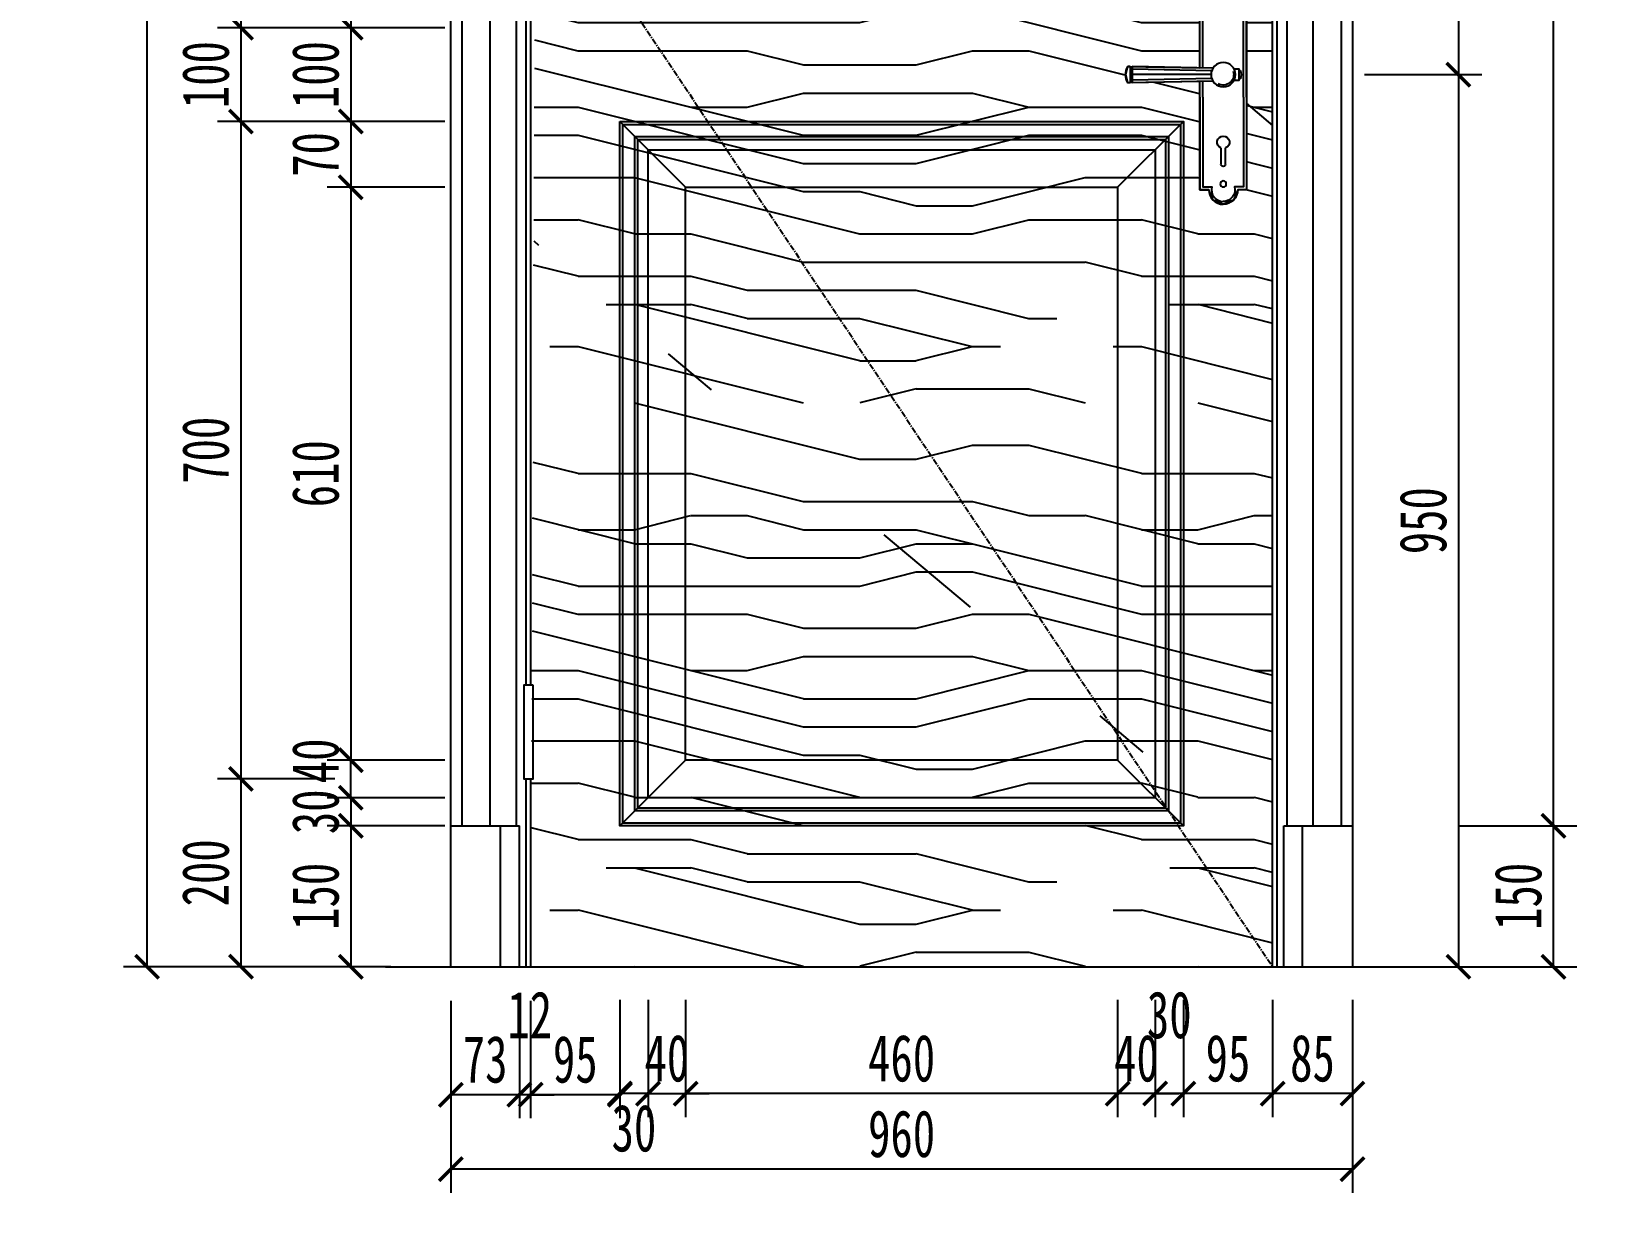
# Model space of a CAD drawing. Header units: millimetres. Extents: x 51249 to 2766742, y -599687 to -1280.
# Drawn here: x 62365 to 64038, y -122267 to -121018 of the extents above; entities that cross this region are included whole.
import ezdxf

# ---------------------------------------------------------------- set-up
doc = ezdxf.new("R2010")
doc.units = ezdxf.units.MM
doc.header["$LTSCALE"] = 10
doc.header["$PDMODE"] = 3
doc.linetypes.add('CENTER', pattern=[50.8, 31.75, -6.35, 6.35, -6.35])
for name, color, linetype in [('D-Detail(节点图层)', 134, 'Continuous'), ('D-造型粗线', 4, 'Continuous'), ('D-造型细线', 146, 'Continuous'), ('E-立面填充', 250, 'Continuous'), ('E-立面轮廓线', 4, 'Continuous'), ('E-立面造型线', 3, 'Continuous'), ('W-尺寸', 5, 'Continuous')]:
    doc.layers.add(name, color=color, linetype=linetype)
doc.styles.add('DIM', font='SimSun.ttf', dxfattribs={"width": 0.7})
doc.dimstyles.new('25', dxfattribs={"dimscale": 25, "dimtxt": 2, "dimasz": 1, "dimexe": 1, "dimexo": 1, "dimgap": 0.5, "dimtad": 1, "dimdec": 0, "dimzin": 0, "dimdsep": 46, "dimtxsty": 'DIM', "dimblk": 'ARCHTICK', "dimcen": 0, "dimclrd": 5, "dimclre": 5, "dimclrt": 35, "dimadec": 0, "dimazin": 0, "dimtfac": 0.5, "dimtdec": 0, "dimtix": 1, "dimtmove": 2, "dimatfit": 2, "dimldrblk": 'A', "dimfxl": 0, "dimtolj": 1, "dimtzin": 0, "dimlwd": -1, "dimlwe": -1, "dimarcsym": 0})

# ---------------------------------------------------------------- blocks, each defined once
blk = doc.blocks.new('_ArchTick')
at = {"color": 0, "linetype": 'ByBlock', "const_width": 0.15}
blk.add_lwpolyline([(-0.5, -0.5), (0.5, 0.5)], dxfattribs=at)
blk = doc.blocks.new('*D72')
at = {"layer": 'Defpoints', "color": 0, "ltscale": 0.15}
for p in [(62487.8, -119563.9), (62757.4, -119563.9), (62724.2, -122013.9)]:
    blk.add_point(p, dxfattribs=at)
at = {"layer": 'W-尺寸', "color": 5, "ltscale": 0.15}
for p, q in [((62587.8, -119563.9), (62462.8, -119563.9)), ((62487.8, -122013.9), (62487.8, -119563.9)), ((62587.8, -122013.9), (62462.8, -122013.9))]:
    blk.add_line(p, q, dxfattribs=at)
at = {"layer": 'W-尺寸', "color": 5, "ltscale": 0.15, "xscale": 25, "yscale": 25, "zscale": 25}
for p, rotation in [((62487.8, -119563.9), 90), ((62487.8, -122013.9), 270)]:
    blk.add_blockref('_ArchTick', p, dxfattribs=dict(at, rotation=rotation))
at = {"layer": 'W-尺寸', "color": 35, "ltscale": 0.15, "insert": (62450.3, -120788.9), "char_height": 50, "attachment_point": 5, "rotation": 90, "style": 'DIM'}
blk.add_mtext('\\A1;2450', dxfattribs=at)
blk = doc.blocks.new('A')
for p, q in [((-1.435, 1.148), (-1.09, 1.437)), ((-1.09, 1.437), (0, 0)), ((-1.435, 1.148), (-0.369, 0)), ((-0.369, 0), (-2.127, 0)), ((-1.435, -1.148), (-0.369, 0)), ((-1.09, -1.437), (0, 0)), ((-1.435, -1.148), (-1.09, -1.437))]:
    blk.add_line(p, q)
for points in [[(-1.435, 1.148), (-1.09, 1.437), (-0.369, 0), (0, 0)], [(-1.435, -1.148), (-1.09, -1.437), (-0.369, 0), (0, 0)]]:
    blk.add_solid(points)
blk = doc.blocks.new('SDSGGH')
at = {"color": 146}
blk.add_wipeout([(2772282, -599409.1), (2772277.5, -599398.2), (2772266.6, -599393.6), (2772255.7, -599398.2), (2772251.2, -599409.1), (2772241.9, -599409.1), (2772241.9, -599606.3), (2772251.2, -599606.3), (2772255.7, -599617.2), (2772266.6, -599621.8), (2772277.5, -599617.2), (2772282, -599606.3), (2772291.4, -599606.3), (2772291.4, -599491), (2772368.2, -599492.5), (2772370.5, -599483.7), (2772368.2, -599474.9), (2772291.4, -599476.4), (2772291.4, -599409.1)], dxfattribs=at).dxf.layer = 'E-立面造型线'
at = {"layer": 'E-立面造型线', "color": 146}
for p, q in [((2772277.5, -599476.7), (2772363.7, -599475)), ((2772365.9, -599475), (2772368.2, -599474.9)), ((2772277.5, -599490.7), (2772363.7, -599492.4))]:
    blk.add_line(p, q, dxfattribs=at)
at = {"layer": 'E-立面造型线', "color": 251}
for p, q in [((2772278.9, -599479.6), (2772363.7, -599477.9)), ((2772279.6, -599483.7), (2772363.7, -599483.7)), ((2772363.7, -599475), (2772363.7, -599492.4)), ((2772365.9, -599475), (2772365.9, -599492.4)), ((2772278.9, -599487.8), (2772363.7, -599489.5)), ((2772365.9, -599492.4), (2772368.2, -599492.5))]:
    blk.add_line(p, q, dxfattribs=at)
at = {"layer": 'E-立面造型线', "color": 146}
blk.add_lwpolyline([(2772282, -599409.1), (2772277.5, -599398.2), (2772266.6, -599393.6), (2772255.7, -599398.2), (2772251.2, -599409.1), (2772241.9, -599409.1), (2772241.9, -599606.3), (2772251.2, -599606.3), (2772255.7, -599617.2), (2772266.6, -599621.8), (2772277.5, -599617.2), (2772282, -599606.3), (2772291.4, -599606.3), (2772291.4, -599491), (2772368.2, -599492.5), (2772370.5, -599483.7), (2772368.2, -599474.9), (2772291.4, -599476.4), (2772291.4, -599409.1)], close=True, dxfattribs=at)
for points in [[(2772241.9, -599409.1, 0.000029), (2772251.2, -599409.1, -0.41565), (2772266.6, -599393.6, -0.41565)], [(2772241.9, -599606.3, -0.000029), (2772251.2, -599606.3, 0.41565), (2772266.6, -599621.8, 0.41565)], [(2772291.4, -599606.3, 0.000029), (2772282, -599606.3, -0.41565), (2772266.6, -599621.8, -0.41565)]]:
    blk.add_lwpolyline(points, format="xyb", dxfattribs=at)
at = {"layer": 'E-立面造型线', "color": 251}
for points in [[(2772244.9, -599507.7), (2772244.9, -599412.1, 0.00003), (2772254.6, -599412.1, -0.489494), (2772266.6, -599396.6, -0.489494)], [(2772291.4, -599409.1, -0.000029), (2772282, -599409.1, 0.41565), (2772266.6, -599393.6, 0.41565)], [(2772288.4, -599476.5), (2772288.4, -599412.1, -0.00003), (2772278.7, -599412.1, 0.489494), (2772266.6, -599396.6)], [(2772244.9, -599507.7), (2772244.9, -599603.3, -0.00003), (2772254.6, -599603.3, 0.489494), (2772266.6, -599618.8, 0.489494)], [(2772288.4, -599507.7), (2772288.4, -599603.3, 0.00003), (2772278.7, -599603.3, -0.489494), (2772266.6, -599618.8, -0.489494)]]:
    blk.add_lwpolyline(points, format="xyb", dxfattribs=at)
at = {"layer": 'E-立面造型线', "color": 146}
for points in [[(2772241.9, -599507.7), (2772241.9, -599409.1)], [(2772241.9, -599507.7), (2772241.9, -599606.3)], [(2772291.4, -599507.7), (2772291.4, -599606.3)]]:
    blk.add_lwpolyline(points, dxfattribs=at)
at = {"layer": 'E-立面造型线', "color": 251}
for points in [[(2772291.4, -599476.4), (2772291.4, -599409.1)], [(2772250.1, -599479.2), (2772248.3, -599479.2)], [(2772255.2, -599477.6), (2772250.1, -599477.6), (2772250.1, -599489.8), (2772255.2, -599489.8)], [(2772248.3, -599488.2), (2772250.1, -599488.2)], [(2772288.4, -599507.7), (2772288.4, -599490.9)], [(2772291.4, -599507.7), (2772291.4, -599491)], [(2772264.1, -599578.8), (2772264.1, -599561.8)], [(2772269.1, -599561.8), (2772269.1, -599578.8)]]:
    blk.add_lwpolyline(points, dxfattribs=at)
for centre, radius in [((2772266.6, -599413.2), 3.15), ((2772266.6, -599483.7), 13), ((2772266.6, -599600.1), 3.15)]:
    blk.add_circle(centre, radius, dxfattribs=at)
for centre, radius, start, end in [((2772261.1, -599483.7), 13.5, 160.6054, 199.3946), ((2772266.6, -599483.7), 11.1, 160.3295, 299.3735), ((2772364.8, -599474.9), 1.11, 183.2537, 358.9792), ((2772364.8, -599492.5), 1.11, 1.0209, 176.7463), ((2772266.6, -599555.7), 6.59, 291.9946, 248.0054), ((2772266.6, -599579), 2.47, 176.8102, 3.1899)]:
    blk.add_arc(centre, radius, start, end, dxfattribs=at)
at = {"layer": 'E-立面造型线', "color": 146}
blk.add_arc((2772352.8, -599483.7), 17.8, 330.2154, 29.6167, dxfattribs=at)
blk = doc.blocks.new('*D389')
at = {"layer": 'Defpoints', "color": 0, "ltscale": 0.15}
for p in [(63022.2, -120943.9), (62704.7, -121013.9), (62952.2, -121013.9)]:
    blk.add_point(p, dxfattribs=at)
at = {"layer": 'W-尺寸', "color": 5, "ltscale": 0.15}
for p, q in [((62804.7, -120943.9), (62679.7, -120943.9)), ((62704.7, -120943.9), (62704.7, -121013.9)), ((62804.7, -121013.9), (62679.7, -121013.9))]:
    blk.add_line(p, q, dxfattribs=at)
at = {"layer": 'W-尺寸', "color": 5, "ltscale": 0.15, "xscale": 25, "yscale": 25, "zscale": 25}
for p, rotation in [((62704.7, -120943.9), 90), ((62704.7, -121013.9), 270)]:
    blk.add_blockref('_ArchTick', p, dxfattribs=dict(at, rotation=rotation))
at = {"layer": 'W-尺寸', "color": 35, "ltscale": 0.15, "insert": (62667.2, -120978.9), "char_height": 50, "attachment_point": 5, "rotation": 90, "style": 'DIM'}
blk.add_mtext('\\A1;70', dxfattribs=at)
blk = doc.blocks.new('*D390')
at = {"layer": 'Defpoints', "color": 0, "ltscale": 0.15}
for p in [(62952.2, -121013.9), (62704.7, -121113.9), (62952.2, -121113.9)]:
    blk.add_point(p, dxfattribs=at)
at = {"layer": 'W-尺寸', "color": 5, "ltscale": 0.15}
for p, q in [((62804.7, -121013.9), (62679.7, -121013.9)), ((62704.7, -121013.9), (62704.7, -121113.9)), ((62804.7, -121113.9), (62679.7, -121113.9))]:
    blk.add_line(p, q, dxfattribs=at)
at = {"layer": 'W-尺寸', "color": 5, "ltscale": 0.15, "xscale": 25, "yscale": 25, "zscale": 25}
for p, rotation in [((62704.7, -121013.9), 90), ((62704.7, -121113.9), 270)]:
    blk.add_blockref('_ArchTick', p, dxfattribs=dict(at, rotation=rotation))
at = {"layer": 'W-尺寸', "color": 35, "ltscale": 0.15, "insert": (62667.2, -121063.9), "char_height": 50, "attachment_point": 5, "rotation": 90, "style": 'DIM'}
blk.add_mtext('\\A1;100', dxfattribs=at)
blk = doc.blocks.new('*D391')
at = {"layer": 'Defpoints', "color": 0, "ltscale": 0.15}
for p in [(62952.2, -121113.9), (62704.7, -121183.9), (63022.2, -121183.9)]:
    blk.add_point(p, dxfattribs=at)
at = {"layer": 'W-尺寸', "color": 5, "ltscale": 0.15}
for p, q in [((62804.7, -121113.9), (62679.7, -121113.9)), ((62704.7, -121113.9), (62704.7, -121183.9)), ((62804.7, -121183.9), (62679.7, -121183.9))]:
    blk.add_line(p, q, dxfattribs=at)
at = {"layer": 'W-尺寸', "color": 5, "ltscale": 0.15, "xscale": 25, "yscale": 25, "zscale": 25}
for p, rotation in [((62704.7, -121113.9), 90), ((62704.7, -121183.9), 270)]:
    blk.add_blockref('_ArchTick', p, dxfattribs=dict(at, rotation=rotation))
at = {"layer": 'W-尺寸', "color": 35, "ltscale": 0.15, "insert": (62667.2, -121148.9), "char_height": 50, "attachment_point": 5, "rotation": 90, "style": 'DIM'}
blk.add_mtext('\\A1;70', dxfattribs=at)
blk = doc.blocks.new('*D392')
at = {"layer": 'Defpoints', "color": 0, "ltscale": 0.15}
for p in [(63022.2, -121183.9), (62704.7, -121793.9), (63022.2, -121793.9)]:
    blk.add_point(p, dxfattribs=at)
at = {"layer": 'W-尺寸', "color": 5, "ltscale": 0.15}
for p, q in [((62804.7, -121183.9), (62679.7, -121183.9)), ((62704.7, -121183.9), (62704.7, -121793.9)), ((62804.7, -121793.9), (62679.7, -121793.9))]:
    blk.add_line(p, q, dxfattribs=at)
at = {"layer": 'W-尺寸', "color": 5, "ltscale": 0.15, "xscale": 25, "yscale": 25, "zscale": 25}
for p, rotation in [((62704.7, -121183.9), 90), ((62704.7, -121793.9), 270)]:
    blk.add_blockref('_ArchTick', p, dxfattribs=dict(at, rotation=rotation))
at = {"layer": 'W-尺寸', "color": 35, "ltscale": 0.15, "insert": (62667.2, -121488.9), "char_height": 50, "attachment_point": 5, "rotation": 90, "style": 'DIM'}
blk.add_mtext('\\A1;610', dxfattribs=at)
blk = doc.blocks.new('*D393')
at = {"layer": 'Defpoints', "color": 0, "ltscale": 0.15}
for p in [(63021.2, -121833.9), (62704.7, -121863.9), (62991.2, -121863.9)]:
    blk.add_point(p, dxfattribs=at)
at = {"layer": 'W-尺寸', "color": 5, "ltscale": 0.15}
for p, q in [((62704.7, -121833.9), (62704.7, -121808.9)), ((62804.7, -121833.9), (62679.7, -121833.9)), ((62704.7, -121833.9), (62704.7, -121863.9)), ((62804.7, -121863.9), (62679.7, -121863.9)), ((62704.7, -121863.9), (62704.7, -121888.9))]:
    blk.add_line(p, q, dxfattribs=at)
at = {"layer": 'W-尺寸', "color": 5, "ltscale": 0.15, "xscale": 25, "yscale": 25, "zscale": 25}
for p, rotation in [((62704.7, -121833.9), 270), ((62704.7, -121863.9), 90)]:
    blk.add_blockref('_ArchTick', p, dxfattribs=dict(at, rotation=rotation))
at = {"layer": 'W-尺寸', "color": 35, "ltscale": 0.15, "insert": (62667.2, -121848.9), "char_height": 50, "attachment_point": 5, "rotation": 90, "style": 'DIM'}
blk.add_mtext('\\A1;30', dxfattribs=at)
blk = doc.blocks.new('*D394')
at = {"layer": 'Defpoints', "color": 0, "ltscale": 0.15}
for p in [(62991.2, -121863.9), (62704.7, -122013.9), (62772.2, -122013.9)]:
    blk.add_point(p, dxfattribs=at)
at = {"layer": 'W-尺寸', "color": 5, "ltscale": 0.15}
for p, q in [((62804.7, -121863.9), (62679.7, -121863.9)), ((62704.7, -121863.9), (62704.7, -122013.9)), ((62747.2, -122013.9), (62679.7, -122013.9))]:
    blk.add_line(p, q, dxfattribs=at)
at = {"layer": 'W-尺寸', "color": 5, "ltscale": 0.15, "xscale": 25, "yscale": 25, "zscale": 25}
for p, rotation in [((62704.7, -121863.9), 90), ((62704.7, -122013.9), 270)]:
    blk.add_blockref('_ArchTick', p, dxfattribs=dict(at, rotation=rotation))
at = {"layer": 'W-尺寸', "color": 35, "ltscale": 0.15, "insert": (62667.2, -121938.9), "char_height": 50, "attachment_point": 5, "rotation": 90, "style": 'DIM'}
blk.add_mtext('\\A1;150', dxfattribs=at)
blk = doc.blocks.new('*D397')
at = {"layer": 'Defpoints', "color": 0, "ltscale": 0.15}
for p in [(62975.9, -119743.9), (62587.7, -121013.9), (62975.9, -121013.9)]:
    blk.add_point(p, dxfattribs=at)
at = {"layer": 'W-尺寸', "color": 5, "ltscale": 0.15}
for p, q in [((62687.7, -119743.9), (62562.7, -119743.9)), ((62587.7, -119743.9), (62587.7, -121013.9)), ((62687.7, -121013.9), (62562.7, -121013.9))]:
    blk.add_line(p, q, dxfattribs=at)
at = {"layer": 'W-尺寸', "color": 5, "ltscale": 0.15, "xscale": 25, "yscale": 25, "zscale": 25}
for p, rotation in [((62587.7, -119743.9), 90), ((62587.7, -121013.9), 270)]:
    blk.add_blockref('_ArchTick', p, dxfattribs=dict(at, rotation=rotation))
at = {"layer": 'W-尺寸', "color": 35, "ltscale": 0.15, "insert": (62550.2, -120378.9), "char_height": 50, "attachment_point": 5, "rotation": 90, "style": 'DIM'}
blk.add_mtext('\\A1;1270', dxfattribs=at)
blk = doc.blocks.new('*D398')
at = {"layer": 'Defpoints', "color": 0, "ltscale": 0.15}
for p in [(62975.9, -121013.9), (62587.7, -121113.9), (62975.9, -121113.9)]:
    blk.add_point(p, dxfattribs=at)
at = {"layer": 'W-尺寸', "color": 5, "ltscale": 0.15}
for p, q in [((62687.7, -121013.9), (62562.7, -121013.9)), ((62587.7, -121013.9), (62587.7, -121113.9)), ((62687.7, -121113.9), (62562.7, -121113.9))]:
    blk.add_line(p, q, dxfattribs=at)
at = {"layer": 'W-尺寸', "color": 5, "ltscale": 0.15, "xscale": 25, "yscale": 25, "zscale": 25}
for p, rotation in [((62587.7, -121013.9), 90), ((62587.7, -121113.9), 270)]:
    blk.add_blockref('_ArchTick', p, dxfattribs=dict(at, rotation=rotation))
at = {"layer": 'W-尺寸', "color": 35, "ltscale": 0.15, "insert": (62550.2, -121063.9), "char_height": 50, "attachment_point": 5, "rotation": 90, "style": 'DIM'}
blk.add_mtext('\\A1;100', dxfattribs=at)
blk = doc.blocks.new('*D399')
at = {"layer": 'Defpoints', "color": 0, "ltscale": 0.15}
for p in [(62975.9, -121113.9), (62587.7, -121813.9), (62975.9, -121813.9)]:
    blk.add_point(p, dxfattribs=at)
at = {"layer": 'W-尺寸', "color": 5, "ltscale": 0.15}
for p, q in [((62687.7, -121113.9), (62562.7, -121113.9)), ((62587.7, -121113.9), (62587.7, -121813.9)), ((62687.7, -121813.9), (62562.7, -121813.9))]:
    blk.add_line(p, q, dxfattribs=at)
at = {"layer": 'W-尺寸', "color": 5, "ltscale": 0.15, "xscale": 25, "yscale": 25, "zscale": 25}
for p, rotation in [((62587.7, -121113.9), 90), ((62587.7, -121813.9), 270)]:
    blk.add_blockref('_ArchTick', p, dxfattribs=dict(at, rotation=rotation))
at = {"layer": 'W-尺寸', "color": 35, "ltscale": 0.15, "insert": (62550.2, -121463.9), "char_height": 50, "attachment_point": 5, "rotation": 90, "style": 'DIM'}
blk.add_mtext('\\A1;700', dxfattribs=at)
blk = doc.blocks.new('*D400')
at = {"layer": 'Defpoints', "color": 0, "ltscale": 0.15}
for p in [(62975.9, -121813.9), (62587.7, -122013.9), (62756.9, -122013.9)]:
    blk.add_point(p, dxfattribs=at)
at = {"layer": 'W-尺寸', "color": 5, "ltscale": 0.15}
for p, q in [((62687.7, -121813.9), (62562.7, -121813.9)), ((62587.7, -121813.9), (62587.7, -122013.9)), ((62687.7, -122013.9), (62562.7, -122013.9))]:
    blk.add_line(p, q, dxfattribs=at)
at = {"layer": 'W-尺寸', "color": 5, "ltscale": 0.15, "xscale": 25, "yscale": 25, "zscale": 25}
for p, rotation in [((62587.7, -121813.9), 90), ((62587.7, -122013.9), 270)]:
    blk.add_blockref('_ArchTick', p, dxfattribs=dict(at, rotation=rotation))
at = {"layer": 'W-尺寸', "color": 35, "ltscale": 0.15, "insert": (62550.2, -121913.9), "char_height": 50, "attachment_point": 5, "rotation": 90, "style": 'DIM'}
blk.add_mtext('\\A1;200', dxfattribs=at)
blk = doc.blocks.new('*D401')
at = {"layer": 'Defpoints', "color": 0, "ltscale": 0.15}
for p in [(63686.2, -122013.9), (63771.2, -122013.9), (63686.2, -122149)]:
    blk.add_point(p, dxfattribs=at)
at = {"layer": 'W-尺寸', "color": 5, "ltscale": 0.15}
for p, q in [((63686.2, -122049), (63686.2, -122174)), ((63771.2, -122049), (63771.2, -122174)), ((63771.2, -122149), (63686.2, -122149))]:
    blk.add_line(p, q, dxfattribs=at)
at = {"layer": 'W-尺寸', "color": 5, "ltscale": 0.15, "xscale": 25, "yscale": 25, "zscale": 25, "rotation": 180}
blk.add_blockref('_ArchTick', (63686.2, -122149), dxfattribs=at)
at = {"layer": 'W-尺寸', "color": 5, "ltscale": 0.15, "xscale": 25, "yscale": 25, "zscale": 25}
blk.add_blockref('_ArchTick', (63771.2, -122149), dxfattribs=at)
at = {"layer": 'W-尺寸', "color": 35, "ltscale": 0.15, "insert": (63728.7, -122111.5), "char_height": 50, "attachment_point": 5, "style": 'DIM'}
blk.add_mtext('\\A1;85', dxfattribs=at)
blk = doc.blocks.new('*D402')
at = {"layer": 'Defpoints', "color": 0, "ltscale": 0.15}
for p in [(63591.2, -121863.9, 0), (63686.2, -122013.9), (63591.2, -122149)]:
    blk.add_point(p, dxfattribs=at)
at = {"layer": 'W-尺寸', "color": 5, "ltscale": 0.15}
for p, q in [((63591.2, -122049), (63591.2, -122174)), ((63686.2, -122049), (63686.2, -122174)), ((63686.2, -122149), (63591.2, -122149))]:
    blk.add_line(p, q, dxfattribs=at)
at = {"layer": 'W-尺寸', "color": 5, "ltscale": 0.15, "xscale": 25, "yscale": 25, "zscale": 25, "rotation": 180}
blk.add_blockref('_ArchTick', (63591.2, -122149), dxfattribs=at)
at = {"layer": 'W-尺寸', "color": 5, "ltscale": 0.15, "xscale": 25, "yscale": 25, "zscale": 25}
blk.add_blockref('_ArchTick', (63686.2, -122149), dxfattribs=at)
at = {"layer": 'W-尺寸', "color": 35, "ltscale": 0.15, "insert": (63638.7, -122111.5), "char_height": 50, "attachment_point": 5, "style": 'DIM'}
blk.add_mtext('\\A1;95', dxfattribs=at)
blk = doc.blocks.new('*D403')
at = {"layer": 'Defpoints', "color": 0, "ltscale": 0.15}
for p in [(62811.2, -122050.2), (63771.2, -122049), (62811.2, -122229.5)]:
    blk.add_point(p, dxfattribs=at)
at = {"layer": 'W-尺寸', "color": 5, "ltscale": 0.15}
for p, q in [((62811.2, -122129.5), (62811.2, -122254.5)), ((63771.2, -122129.5), (63771.2, -122254.5)), ((63771.2, -122229.5), (62811.2, -122229.5))]:
    blk.add_line(p, q, dxfattribs=at)
at = {"layer": 'W-尺寸', "color": 5, "ltscale": 0.15, "xscale": 25, "yscale": 25, "zscale": 25, "rotation": 180}
blk.add_blockref('_ArchTick', (62811.2, -122229.5), dxfattribs=at)
at = {"layer": 'W-尺寸', "color": 5, "ltscale": 0.15, "xscale": 25, "yscale": 25, "zscale": 25}
blk.add_blockref('_ArchTick', (63771.2, -122229.5), dxfattribs=at)
at = {"layer": 'W-尺寸', "color": 35, "ltscale": 0.15, "insert": (63291.2, -122192), "char_height": 50, "attachment_point": 5, "style": 'DIM'}
blk.add_mtext('\\A1;960', dxfattribs=at)
blk = doc.blocks.new('*D404')
at = {"layer": 'Defpoints', "color": 0, "ltscale": 0.15}
for p in [(63663.7, -121063.9), (63663.7, -122013.9), (63884.1, -122013.9)]:
    blk.add_point(p, dxfattribs=at)
at = {"layer": 'W-尺寸', "color": 5, "ltscale": 0.15}
for p, q in [((63784.1, -121063.9), (63909.1, -121063.9)), ((63884.1, -121063.9), (63884.1, -122013.9)), ((63784.1, -122013.9), (63909.1, -122013.9))]:
    blk.add_line(p, q, dxfattribs=at)
at = {"layer": 'W-尺寸', "color": 5, "ltscale": 0.15, "xscale": 25, "yscale": 25, "zscale": 25}
for p, rotation in [((63884.1, -121063.9), 90), ((63884.1, -122013.9), 270)]:
    blk.add_blockref('_ArchTick', p, dxfattribs=dict(at, rotation=rotation))
at = {"layer": 'W-尺寸', "color": 35, "ltscale": 0.15, "insert": (63846.6, -121538.9), "char_height": 50, "attachment_point": 5, "rotation": 90, "style": 'DIM'}
blk.add_mtext('\\A1;950', dxfattribs=at)
blk = doc.blocks.new('*D405')
at = {"layer": 'Defpoints', "color": 0, "ltscale": 0.15}
for p in [(63561.2, -121797.8, 0), (63591.2, -121797.8, 0), (63561.2, -122149)]:
    blk.add_point(p, dxfattribs=at)
at = {"layer": 'W-尺寸', "color": 5, "ltscale": 0.15}
for p, q in [((63561.2, -122049), (63561.2, -122174)), ((63591.2, -122049), (63591.2, -122174)), ((63591.2, -122149), (63561.2, -122149))]:
    blk.add_line(p, q, dxfattribs=at)
at = {"layer": 'W-尺寸', "color": 5, "ltscale": 0.15, "xscale": 25, "yscale": 25, "zscale": 25, "rotation": 180}
blk.add_blockref('_ArchTick', (63561.2, -122149), dxfattribs=at)
at = {"layer": 'W-尺寸', "color": 5, "ltscale": 0.15, "xscale": 25, "yscale": 25, "zscale": 25}
blk.add_blockref('_ArchTick', (63591.2, -122149), dxfattribs=at)
at = {"layer": 'W-尺寸', "color": 35, "ltscale": 0.15, "insert": (63576.2, -122065.4), "char_height": 50, "attachment_point": 5, "style": 'DIM'}
blk.add_mtext('\\A1;30', dxfattribs=at)
blk = doc.blocks.new('*D406')
at = {"layer": 'Defpoints', "color": 0, "ltscale": 0.15}
for p in [(63061.2, -121793.9, 0), (63521.2, -121793.9, 0), (63061.2, -122149)]:
    blk.add_point(p, dxfattribs=at)
at = {"layer": 'W-尺寸', "color": 5, "ltscale": 0.15}
for p, q in [((63061.2, -122049), (63061.2, -122174)), ((63521.2, -122049), (63521.2, -122174)), ((63521.2, -122149), (63061.2, -122149))]:
    blk.add_line(p, q, dxfattribs=at)
at = {"layer": 'W-尺寸', "color": 5, "ltscale": 0.15, "xscale": 25, "yscale": 25, "zscale": 25, "rotation": 180}
blk.add_blockref('_ArchTick', (63061.2, -122149), dxfattribs=at)
at = {"layer": 'W-尺寸', "color": 5, "ltscale": 0.15, "xscale": 25, "yscale": 25, "zscale": 25}
blk.add_blockref('_ArchTick', (63521.2, -122149), dxfattribs=at)
at = {"layer": 'W-尺寸', "color": 35, "ltscale": 0.15, "insert": (63291.2, -122111.5), "char_height": 50, "attachment_point": 5, "style": 'DIM'}
blk.add_mtext('\\A1;460', dxfattribs=at)
blk = doc.blocks.new('*D407')
at = {"layer": 'Defpoints', "color": 0, "ltscale": 0.15}
for p in [(62991.2, -121837.5), (63021.2, -121833.9, 0), (62991.2, -122149)]:
    blk.add_point(p, dxfattribs=at)
at = {"layer": 'W-尺寸', "color": 5, "ltscale": 0.15}
for p, q in [((62991.2, -122049), (62991.2, -122174)), ((63021.2, -122049), (63021.2, -122174)), ((63021.2, -122149), (62991.2, -122149))]:
    blk.add_line(p, q, dxfattribs=at)
at = {"layer": 'W-尺寸', "color": 5, "ltscale": 0.15, "xscale": 25, "yscale": 25, "zscale": 25, "rotation": 180}
blk.add_blockref('_ArchTick', (62991.2, -122149), dxfattribs=at)
at = {"layer": 'W-尺寸', "color": 5, "ltscale": 0.15, "xscale": 25, "yscale": 25, "zscale": 25}
blk.add_blockref('_ArchTick', (63021.2, -122149), dxfattribs=at)
at = {"layer": 'W-尺寸', "color": 35, "ltscale": 0.15, "insert": (63006.2, -122186), "char_height": 50, "attachment_point": 5, "style": 'DIM'}
blk.add_mtext('\\A1;30', dxfattribs=at)
blk = doc.blocks.new('*D408')
at = {"layer": 'Defpoints', "color": 0, "ltscale": 0.15}
for p in [(62991.2, -121837.5), (62896.2, -122013.9), (62896.2, -122150.2)]:
    blk.add_point(p, dxfattribs=at)
at = {"layer": 'W-尺寸', "color": 5, "ltscale": 0.15}
for p, q in [((62896.2, -122050.2), (62896.2, -122175.2)), ((62991.2, -122050.2), (62991.2, -122175.2)), ((62991.2, -122150.2), (62896.2, -122150.2))]:
    blk.add_line(p, q, dxfattribs=at)
at = {"layer": 'W-尺寸', "color": 5, "ltscale": 0.15, "xscale": 25, "yscale": 25, "zscale": 25, "rotation": 180}
blk.add_blockref('_ArchTick', (62896.2, -122150.2), dxfattribs=at)
at = {"layer": 'W-尺寸', "color": 5, "ltscale": 0.15, "xscale": 25, "yscale": 25, "zscale": 25}
blk.add_blockref('_ArchTick', (62991.2, -122150.2), dxfattribs=at)
at = {"layer": 'W-尺寸', "color": 35, "ltscale": 0.15, "insert": (62943.7, -122112.7), "char_height": 50, "attachment_point": 5, "style": 'DIM'}
blk.add_mtext('\\A1;95', dxfattribs=at)
blk = doc.blocks.new('*D413')
at = {"layer": 'Defpoints', "color": 0, "ltscale": 0.15}
for p in [(62884.2, -122013.9), (62896.2, -122013.9), (62884.2, -122150.2)]:
    blk.add_point(p, dxfattribs=at)
at = {"layer": 'W-尺寸', "color": 5, "ltscale": 0.15}
for p, q in [((62884.2, -122050.2), (62884.2, -122175.2)), ((62896.2, -122050.2), (62896.2, -122175.2)), ((62884.2, -122150.2), (62859.2, -122150.2)), ((62896.2, -122150.2), (62884.2, -122150.2)), ((62896.2, -122150.2), (62921.2, -122150.2))]:
    blk.add_line(p, q, dxfattribs=at)
at = {"layer": 'W-尺寸', "color": 5, "ltscale": 0.15, "xscale": 25, "yscale": 25, "zscale": 25}
blk.add_blockref('_ArchTick', (62884.2, -122150.2), dxfattribs=at)
at = {"layer": 'W-尺寸', "color": 5, "ltscale": 0.15, "xscale": 25, "yscale": 25, "zscale": 25, "rotation": 180}
blk.add_blockref('_ArchTick', (62896.2, -122150.2), dxfattribs=at)
at = {"layer": 'W-尺寸', "color": 35, "ltscale": 0.15, "insert": (62895.2, -122065.1), "char_height": 50, "attachment_point": 5, "style": 'DIM'}
blk.add_mtext('\\A1;12', dxfattribs=at)
blk = doc.blocks.new('*D414')
at = {"layer": 'Defpoints', "color": 0, "ltscale": 0.15}
for p in [(62811.2, -122013.9), (62884.2, -122013.9), (62811.2, -122150.2)]:
    blk.add_point(p, dxfattribs=at)
at = {"layer": 'W-尺寸', "color": 5, "ltscale": 0.15}
for p, q in [((62811.2, -122050.2), (62811.2, -122175.2)), ((62884.2, -122050.2), (62884.2, -122175.2)), ((62884.2, -122150.2), (62811.2, -122150.2))]:
    blk.add_line(p, q, dxfattribs=at)
at = {"layer": 'W-尺寸', "color": 5, "ltscale": 0.15, "xscale": 25, "yscale": 25, "zscale": 25, "rotation": 180}
blk.add_blockref('_ArchTick', (62811.2, -122150.2), dxfattribs=at)
at = {"layer": 'W-尺寸', "color": 5, "ltscale": 0.15, "xscale": 25, "yscale": 25, "zscale": 25}
blk.add_blockref('_ArchTick', (62884.2, -122150.2), dxfattribs=at)
at = {"layer": 'W-尺寸', "color": 35, "ltscale": 0.15, "insert": (62847.7, -122112.7), "char_height": 50, "attachment_point": 5, "style": 'DIM'}
blk.add_mtext('\\A1;73', dxfattribs=at)
blk = doc.blocks.new('*D409')
at = {"layer": 'Defpoints', "color": 0, "ltscale": 0.15}
for p in [(63815.6, -121863.9), (63985.3, -121863.9), (63815.6, -122013.9)]:
    blk.add_point(p, dxfattribs=at)
at = {"layer": 'W-尺寸', "color": 5, "ltscale": 0.15}
for p, q in [((63885.3, -121863.9), (64010.3, -121863.9)), ((63985.3, -122013.9), (63985.3, -121863.9)), ((63885.3, -122013.9), (64010.3, -122013.9))]:
    blk.add_line(p, q, dxfattribs=at)
at = {"layer": 'W-尺寸', "color": 5, "ltscale": 0.15, "xscale": 25, "yscale": 25, "zscale": 25}
for p, rotation in [((63985.3, -121863.9), 90), ((63985.3, -122013.9), 270)]:
    blk.add_blockref('_ArchTick', p, dxfattribs=dict(at, rotation=rotation))
at = {"layer": 'W-尺寸', "color": 35, "ltscale": 0.15, "insert": (63947.8, -121938.9), "char_height": 50, "attachment_point": 5, "rotation": 90, "style": 'DIM'}
blk.add_mtext('\\A1;150', dxfattribs=at)
blk = doc.blocks.new('*D410')
at = {"layer": 'Defpoints', "color": 0, "ltscale": 0.15}
for p in [(63799.1, -119563.9), (63985.3, -119563.9), (63815.6, -121863.9)]:
    blk.add_point(p, dxfattribs=at)
at = {"layer": 'W-尺寸', "color": 5, "ltscale": 0.15}
for p, q in [((63885.3, -119563.9), (64010.3, -119563.9)), ((63985.3, -121863.9), (63985.3, -119563.9)), ((63885.3, -121863.9), (64010.3, -121863.9))]:
    blk.add_line(p, q, dxfattribs=at)
at = {"layer": 'W-尺寸', "color": 5, "ltscale": 0.15, "xscale": 25, "yscale": 25, "zscale": 25}
for p, rotation in [((63985.3, -119563.9), 90), ((63985.3, -121863.9), 270)]:
    blk.add_blockref('_ArchTick', p, dxfattribs=dict(at, rotation=rotation))
at = {"layer": 'W-尺寸', "color": 35, "ltscale": 0.15, "insert": (63947.8, -120713.9), "char_height": 50, "attachment_point": 5, "rotation": 90, "style": 'DIM'}
blk.add_mtext('\\A1;2300', dxfattribs=at)
blk = doc.blocks.new('*D412')
at = {"layer": 'Defpoints', "color": 0, "ltscale": 0.15}
for p in [(63701.2, -119633.9), (63806.2, -121063.9), (63884.1, -121063.9)]:
    blk.add_point(p, dxfattribs=at)
at = {"layer": 'W-尺寸', "color": 5, "ltscale": 0.15}
for p, q in [((63784.1, -119633.9), (63909.1, -119633.9)), ((63884.1, -119633.9), (63884.1, -121063.9)), ((63831.2, -121063.9), (63909.1, -121063.9))]:
    blk.add_line(p, q, dxfattribs=at)
at = {"layer": 'W-尺寸', "color": 5, "ltscale": 0.15, "xscale": 25, "yscale": 25, "zscale": 25}
for p, rotation in [((63884.1, -119633.9), 90), ((63884.1, -121063.9), 270)]:
    blk.add_blockref('_ArchTick', p, dxfattribs=dict(at, rotation=rotation))
at = {"layer": 'W-尺寸', "color": 35, "ltscale": 0.15, "insert": (63846.6, -120348.9), "char_height": 50, "attachment_point": 5, "rotation": 90, "style": 'DIM'}
blk.add_mtext('\\A1;1430', dxfattribs=at)
blk = doc.blocks.new('*D415')
at = {"layer": 'Defpoints', "color": 0, "ltscale": 0.15}
for p in [(63021.2, -122049, 0), (63061.2, -122049, 0), (63061.2, -122149)]:
    blk.add_point(p, dxfattribs=at)
at = {"layer": 'W-尺寸', "color": 5, "ltscale": 0.15}
for p, q in [((63021.2, -122074), (63021.2, -122174)), ((63061.2, -122074), (63061.2, -122174)), ((63021.2, -122149), (62996.2, -122149)), ((63021.2, -122149), (63061.2, -122149)), ((63061.2, -122149), (63086.2, -122149))]:
    blk.add_line(p, q, dxfattribs=at)
at = {"layer": 'W-尺寸', "color": 5, "ltscale": 0.15, "xscale": 25, "yscale": 25, "zscale": 25}
blk.add_blockref('_ArchTick', (63021.2, -122149), dxfattribs=at)
at = {"layer": 'W-尺寸', "color": 5, "ltscale": 0.15, "xscale": 25, "yscale": 25, "zscale": 25, "rotation": 180}
blk.add_blockref('_ArchTick', (63061.2, -122149), dxfattribs=at)
at = {"layer": 'W-尺寸', "color": 35, "ltscale": 0.15, "insert": (63041.2, -122111.5), "char_height": 50, "attachment_point": 5, "style": 'DIM'}
blk.add_mtext('\\A1;40', dxfattribs=at)
blk = doc.blocks.new('*D416')
at = {"layer": 'Defpoints', "color": 0, "ltscale": 0.15}
for p in [(63521.2, -122049, 0), (63561.2, -122049, 0), (63521.2, -122149)]:
    blk.add_point(p, dxfattribs=at)
at = {"layer": 'W-尺寸', "color": 5, "ltscale": 0.15}
for p, q in [((63521.2, -122074), (63521.2, -122174)), ((63561.2, -122074), (63561.2, -122174)), ((63521.2, -122149), (63496.2, -122149)), ((63561.2, -122149), (63521.2, -122149)), ((63561.2, -122149), (63586.2, -122149))]:
    blk.add_line(p, q, dxfattribs=at)
at = {"layer": 'W-尺寸', "color": 5, "ltscale": 0.15, "xscale": 25, "yscale": 25, "zscale": 25}
blk.add_blockref('_ArchTick', (63521.2, -122149), dxfattribs=at)
at = {"layer": 'W-尺寸', "color": 5, "ltscale": 0.15, "xscale": 25, "yscale": 25, "zscale": 25, "rotation": 180}
blk.add_blockref('_ArchTick', (63561.2, -122149), dxfattribs=at)
at = {"layer": 'W-尺寸', "color": 35, "ltscale": 0.15, "insert": (63541.2, -122111.5), "char_height": 50, "attachment_point": 5, "style": 'DIM'}
blk.add_mtext('\\A1;40', dxfattribs=at)
blk = doc.blocks.new('*D640')
at = {"layer": 'Defpoints', "color": 0, "ltscale": 0.15}
for p in [(62704.7, -121793.9), (63078.4, -121793.9), (63078.4, -121833.9)]:
    blk.add_point(p, dxfattribs=at)
at = {"layer": 'W-尺寸', "color": 5, "ltscale": 0.15}
for p, q in [((62804.7, -121793.9), (62679.7, -121793.9)), ((62704.7, -121833.9), (62704.7, -121793.9)), ((62804.7, -121833.9), (62679.7, -121833.9))]:
    blk.add_line(p, q, dxfattribs=at)
at = {"layer": 'W-尺寸', "color": 5, "ltscale": 0.15, "xscale": 25, "yscale": 25, "zscale": 25}
for p, rotation in [((62704.7, -121793.9), 90), ((62704.7, -121833.9), 270)]:
    blk.add_blockref('_ArchTick', p, dxfattribs=dict(at, rotation=rotation))
at = {"layer": 'W-尺寸', "color": 35, "ltscale": 0.15, "insert": (62667.2, -121794.7), "char_height": 50, "attachment_point": 5, "rotation": 90, "style": 'DIM'}
blk.add_mtext('\\A1;40', dxfattribs=at)
blk = doc.blocks.new('*D1063')
at = {"layer": 'D-Detail(节点图层)', "color": 5, "ltscale": 0.15}
for p, q in [((2766617, -121582.1), (2766742, -121582.1)), ((2766717, -121582.1), (2766717, -599673.1)), ((2766698.3, -599673.1), (2766742, -599673.1))]:
    blk.add_line(p, q, dxfattribs=at)
at = {"layer": 'Defpoints', "color": 0, "ltscale": 0.15}
for p in [(55453.8, -121582.1), (2766673.3, -599673.1), (2766717, -599673.1)]:
    blk.add_point(p, dxfattribs=at)
at = {"layer": 'D-Detail(节点图层)', "color": 5, "ltscale": 0.15, "xscale": 25, "yscale": 25, "zscale": 25}
for p, rotation in [((2766717, -121582.1), 90), ((2766717, -599673.1), 270)]:
    blk.add_blockref('_ArchTick', p, dxfattribs=dict(at, rotation=rotation))
at = {"layer": 'D-Detail(节点图层)', "color": 35, "ltscale": 0.15, "insert": (2766679.5, -360627.6), "char_height": 50, "attachment_point": 5, "rotation": 90, "style": 'DIM'}
blk.add_mtext('\\A1;478091', dxfattribs=at)

msp = doc.modelspace()

# ---------------------------------------------------------------- hatches: boundary and pattern name
at = {"layer": 'E-立面填充', "ltscale": 0.15}
h = msp.add_hatch(dxfattribs=at)
h.set_pattern_fill('PANEL', color=256, scale=600, style=0, double=1, pattern_type=2)
h.set_pattern_definition([(320, (62886.23, -122013.9), (385.67, 459.63), [120, -180, 60, -240]), (7e-15, (63306.23, -121998.9), (0, 600), [120, -480]), (7e-15, (63246.23, -121968.9), (0, 600), [60, -540]), (7e-15, (62916.23, -121953.9), (0, 600), [30, -420, 30, -120]), (7e-15, (63126.23, -121923.9), (0, 600), [120, -180, 30, -270]), (7e-15, (62976.23, -121908.9), (0, 600), [90, -510]), (7e-15, (63126.23, -121893.9), (0, 600), [180, -420]), (7e-15, (62946.23, -121878.9), (0, 600), [120, -480]), (7e-15, (63186.23, -121863.9), (0, 600), [300, -300]), (7e-15, (63006.23, -121833.9), (0, 600), [60, -180, 120, -240]), (7e-15, (63426.23, -121818.9), (0, 600), [120, -480]), (7e-15, (63306.23, -121803.9), (0, 600), [60, -540]), (7e-15, (63186.23, -121788.9), (0, 600), [60, -540]), (7e-15, (62886.23, -121773.9), (0, 600), [120, -480]), (7e-15, (63186.23, -121758.9), (0, 600), [120, -480]), (7e-15, (63186.23, -121728.9), (0, 600), [120, -120, 120, -240]), (7e-15, (63066.23, -121698.9), (0, 600), [60, -300, 120, -120]), (7e-15, (63186.23, -121683.9), (0, 600), [180, -420]), (7e-15, (63186.23, -121653.9), (0, 600), [120, -480]), (7e-15, (62946.23, -121638.9), (0, 600), [180, -240, 60, -120]), (7e-15, (62946.23, -121608.9), (0, 600), [300, -300]), (7e-15, (63306.23, -121593.9), (0, 600), [60, -540]), (7e-15, (63126.23, -121578.9), (0, 600), [120, -480]), (7e-15, (63006.23, -121563.9), (0, 600), [60, -240, 60, -240]), (7e-15, (62946.23, -121548.9), (0, 600), [60, -180, 120, -240]), (7e-15, (63066.23, -121533.9), (0, 600), [60, -300, 60, -180]), (7e-15, (63186.23, -121518.9), (0, 600), [180, -420]), (7e-15, (62946.23, -121488.9), (0, 600), [120, -480]), (7e-15, (63246.23, -121473.9), (0, 600), [60, -540]), (7e-15, (63366.23, -121458.9), (0, 600), [60, -540]), (14.036, (63306.23, -121968.87), (600, -2e-08), [61.8, -2412.06]), (14.036, (63366.23, -121833.87), (600, -2e-08), [61.8, -2412.06]), (14.036, (63306.23, -121473.87), (600, -2e-08), [61.8, -2412.06]), (14.036, (63126.23, -121698.87), (600, -2e-08), [61.8, -2412.06]), (14.036, (63246.23, -121608.87), (600, -2e-08), [61.8, -2412.06]), (14.036, (63306.23, -121653.87), (600, -2e-08), [61.8, -2412.06]), (14.036, (63006.23, -121548.87), (600, -2e-08), [61.8, -2412.06]), (14.036, (63246.23, -121578.87), (600, -2e-08), [61.8, -2412.06]), (14.036, (63366.23, -121803.87), (600, -2e-08), [123.6, -2350.26]), (14.036, (63306.23, -121758.87), (600, -2e-08), [123.6, -2350.26]), (14.036, (63306.23, -121728.87), (600, -2e-08), [123.6, -2350.26]), (165.964, (63126.23, -121923.87), (-600, -2e-08), [61.8, -123.6, 61.8, -2226.663]), (165.964, (63006.23, -121833.87), (-600, -2e-08), [61.8, -2412.06]), (165.964, (63006.23, -121563.87), (-600, -2e-08), [123.6, -2350.26]), (194.036, (63306.23, -121998.87), (-600, 2e-08), [61.8, -2412.06]), (345.964, (63426.23, -121998.87), (600, 2e-08), [61.8, -2412.06]), (345.964, (63246.23, -121788.87), (600, 2e-08), [61.8, -2412.06]), (345.964, (63366.23, -121683.87), (600, 2e-08), [61.8, -2412.06]), (345.964, (63126.23, -121638.87), (600, 2e-08), [61.8, -2412.06]), (345.964, (63066.23, -121563.87), (600, 2e-08), [61.8, -2412.06]), (345.964, (63126.23, -121533.87), (600, 2e-08), [61.8, -2412.06]), (345.964, (63126.23, -121638.87), (600, 2e-08), [61.8, -2412.06]), (345.964, (63306.23, -121548.87), (600, 2e-08), [247.2, -2226.66]), (345.964, (62946.23, -121953.87), (600, 2e-08), [247.2, -2226.66]), (345.964, (63006.23, -121908.87), (600, 2e-08), [247.2, -2226.66]), (345.964, (63066.23, -121878.87), (600, 2e-08), [61.8, -123.6, 123.6, -2164.863]), (345.964, (63066.23, -121833.87), (600, 2e-08), [123.6, -123.6, 123.6, -2103.063]), (345.964, (63006.23, -121773.87), (600, 2e-08), [247.2, -2226.66]), (345.964, (62946.23, -121728.87), (600, 2e-08), [247.2, -2226.66]), (345.964, (62946.23, -121698.87), (600, 2e-08), [247.2, -2226.66]), (345.964, (63366.23, -121518.87), (600, 2e-08), [61.8, -2412.06]), (345.964, (63426.23, -121458.87), (600, 0.0001), [123.6, -2350.26]), (345.964, (63066.23, -121488.87), (600, 0.0001), [123.6, -2350.26]), (345.964, (63006.23, -122013.87), (600, 1e-05), [247.2, -2226.66]), (345.964, (63366.23, -121593.87), (600, 1e-05), [185.4, -2288.46]), (345.964, (63426.23, -121638.87), (600, 1e-05), [370.8, -2103.06])])
h.paths.add_polyline_path([(62906.2, -119653.9), (63686.2, -119648.9), (63686.2, -122013.9), (62896.2, -122013.9)])

# ---------------------------------------------------------------- linework, layer by layer
at = {"layer": 'D-造型粗线'}
msp.add_lwpolyline([(62811.2, -122013.9), (62811.2, -119563.9), (63771.2, -119563.9), (63771.2, -122013.9)], dxfattribs=at)
at = {"layer": 'D-造型细线', "color": 44, "elevation": 0}
msp.add_lwpolyline([(62899, -121713.9), (62889, -121713.9), (62889, -121813.9), (62899, -121813.9)], close=True, dxfattribs=at)
at = {"layer": 'E-立面轮廓线'}
msp.add_line((62741.8, -122013.9), (63852.6, -122013.9), dxfattribs=at)
at = {"layer": 'E-立面造型线', "color": 251}
for p, q in [((63061.2, -121183.9), (62991.2, -121113.9)), ((63061.2, -121793.9), (62991.2, -121863.9)), ((63521.2, -121793.9), (63591.2, -121863.9)), ((62864.2, -122013.9), (62864.2, -121863.9)), ((63718.2, -122013.9), (63718.2, -121863.9))]:
    msp.add_line(p, q, dxfattribs=at)
at = {"layer": 'E-立面造型线', "ltscale": 0.15}
for p, q in [((62811.2, -121863.9), (62884.2, -121863.9)), ((62884.2, -122013.9), (62884.2, -121863.9)), ((63698.2, -121863.9), (63771.2, -121863.9)), ((63698.2, -122013.9), (63698.2, -121863.9))]:
    msp.add_line(p, q, dxfattribs=at)
at = {"layer": 'E-立面造型线', "color": 251}
for points in [[(62823.2, -121863.9), (62823.2, -119575.9), (63759.2, -119575.9), (63759.2, -121863.9)], [(62853.2, -121863.9), (62853.2, -119605.9), (63729.2, -119605.9), (63729.2, -121863.9)]]:
    msp.add_lwpolyline(points, dxfattribs=at)
at = {"layer": 'E-立面造型线', "ltscale": 0.15}
for points in [[(62881.2, -121863.9), (62881.2, -119633.9), (63701.2, -119633.9), (63701.2, -121863.9)], [(63686.2, -122013.9), (63686.2, -119648.9), (62896.2, -119648.9), (62896.2, -119842.9)], [(62896.2, -120283.9), (62896.2, -121713.9)], [(62896.2, -121813.9), (62896.2, -122013.9)]]:
    msp.add_lwpolyline(points, dxfattribs=at)
at = {"layer": 'E-立面造型线', "color": 44}
for points in [[(63691.2, -122013.9), (63691.2, -119643.9), (62891.2, -119643.9), (62891.2, -119842.9)], [(62891.2, -120283.9), (62891.2, -121713.9)], [(62891.2, -121813.9), (62891.2, -122013.9)]]:
    msp.add_lwpolyline(points, dxfattribs=at)

# ---------------------------------------------------------------- dimensions: what is measured, and where the dimension line sits
at = {"layer": 'D-Detail(节点图层)', "color": 251, "ltscale": 0.15}
dim = msp.add_linear_dim(base=(2766717, -599673.1), p1=(55453.8, -121582.1), p2=(2766673.3, -599673.1), angle=90, dimstyle='25', dxfattribs=at)
dim.commit()
dim.dimension.update_dxf_attribs({"geometry": '*D1063', "text_midpoint": (2766679.5, -360627.6)})
at = {"layer": 'W-尺寸', "color": 1, "ltscale": 0.15}
for base, p1, p2, angle, picture, middle in [((62487.8, -119563.9), (62724.2, -122013.9), (62757.4, -119563.9), 90, '*D72', (62450.3, -120788.9)), ((63985.3, -119563.9), (63815.6, -121863.9), (63799.1, -119563.9), 90, '*D410', (63947.8, -120713.9)), ((63884.1, -121063.9), (63701.2, -119633.9), (63806.2, -121063.9), 90, '*D412', (63846.6, -120348.9)), ((62587.7, -121013.9), (62975.9, -119743.9), (62975.9, -121013.9), 90, '*D397', (62550.2, -120378.9)), ((62704.7, -121013.9), (63022.2, -120943.9), (62952.2, -121013.9), 90, '*D389', (62667.2, -120978.9)), ((62587.7, -121113.9), (62975.9, -121013.9), (62975.9, -121113.9), 90, '*D398', (62550.2, -121063.9)), ((62704.7, -121113.9), (62952.2, -121013.9), (62952.2, -121113.9), 90, '*D390', (62667.2, -121063.9)), ((62587.7, -121813.9), (62975.9, -121113.9), (62975.9, -121813.9), 90, '*D399', (62550.2, -121463.9)), ((62704.7, -121183.9), (62952.2, -121113.9), (63022.2, -121183.9), 90, '*D391', (62667.2, -121148.9)), ((62704.7, -121793.9), (63022.2, -121183.9), (63022.2, -121793.9), 90, '*D392', (62667.2, -121488.9)), ((62587.7, -122013.9), (62975.9, -121813.9), (62756.9, -122013.9), 90, '*D400', (62550.2, -121913.9)), ((63061.2, -122149, 0), (63521.2, -121793.9), (63061.2, -121793.9), 180, '*D406', (63291.2, -122111.5, 0)), ((62704.7, -121863.9), (63021.2, -121833.9), (62991.2, -121863.9), 90, '*D393', (62667.2, -121848.9)), ((62896.2, -122150.2), (62991.2, -121837.5), (62896.2, -122013.9), 180, '*D408', (62943.7, -122112.7)), ((62704.7, -122013.9), (62991.2, -121863.9), (62772.2, -122013.9), 90, '*D394', (62667.2, -121938.9)), ((63985.3, -121863.9), (63815.6, -122013.9), (63815.6, -121863.9), 90, '*D409', (63947.8, -121938.9)), ((63591.2, -122149), (63686.2, -122013.9), (63591.2, -121863.9, 0), 180, '*D402', (63638.7, -122111.5)), ((62811.2, -122150.2), (62884.2, -122013.9), (62811.2, -122013.9), 180, '*D414', (62847.7, -122112.7)), ((63686.2, -122149), (63771.2, -122013.9), (63686.2, -122013.9), 180, '*D401', (63728.7, -122111.5)), ((62811.2, -122229.5), (63771.2, -122049), (62811.2, -122050.2), 180, '*D403', (63291.2, -122192)), ((63521.2, -122149), (63561.2, -122049, 0), (63521.2, -122049, 0), 180, '*D416', (63541.2, -122111.5))]:
    dim = msp.add_linear_dim(base=base, p1=p1, p2=p2, angle=angle, dimstyle='25', dxfattribs=at)
    dim.commit()
    dim.dimension.update_dxf_attribs({"geometry": picture, "text_midpoint": middle})
for base, p1, p2, angle, picture, middle in [((62704.7, -121793.9), (63078.4, -121833.9), (63078.4, -121793.9), 90, '*D640', (62667.2, -121794.7)), ((63561.2, -122149, 0), (63591.2, -121797.8), (63561.2, -121797.8), 180, '*D405', (63576.2, -122065.4, 0)), ((62991.2, -122149, 0), (63021.2, -121833.9), (62991.2, -121837.5, 0), 180, '*D407', (63006.2, -122186, 0)), ((62884.2, -122150.2), (62896.2, -122013.9), (62884.2, -122013.9), 180, '*D413', (62895.2, -122065.1))]:
    dim = msp.add_linear_dim(base=base, p1=p1, p2=p2, angle=angle, dimstyle='25', dxfattribs=at)
    dim.commit()
    dim.dimension.update_dxf_attribs({"geometry": picture, "text_midpoint": middle, "dimtype": 160})
dim = msp.add_linear_dim(base=(63061.2, -122149), p1=(63021.2, -122049, 0), p2=(63061.2, -122049, 0), dimstyle='25', dxfattribs=at)
dim.commit()
dim.dimension.update_dxf_attribs({"geometry": '*D415', "text_midpoint": (63041.2, -122111.5)})

# ---------------------------------------------------------------- next in the draw order: wipeouts: each hides what was drawn before it
msp.add_wipeout([(63658.5, -120989.3), (63649.2, -120989.3), (63633.7, -120973.8), (63618.3, -120989.3), (63609, -120989.3), (63609, -121056.6), (63532.1, -121055.1), (63529.8, -121063.9), (63532.1, -121072.7), (63609, -121071.2), (63609, -121186.4), (63618.3, -121186.5), (63622.8, -121197.4), (63633.7, -121201.9), (63644.7, -121197.4), (63649.2, -121186.5), (63658.5, -121186.5)]).translate(0, 0, 0).dxf.layer = 'E-立面填充'

# ---------------------------------------------------------------- next in the draw order: block references
at = {"xscale": -1}
msp.add_blockref('SDSGGH', (2835900.3, 478419.8, 0), dxfattribs=at)

# ---------------------------------------------------------------- next in the draw order: linework, layer by layer
at = {"layer": 'E-立面造型线', "color": 146, "linetype": 'CENTER', "ltscale": 0.02}
msp.add_line((62896.2, -120831.4), (63686.2, -122013.9), dxfattribs=at)
at = {"layer": 'E-立面造型线', "color": 251}
msp.add_line((63521.2, -121183.9), (63591.2, -121113.9), dxfattribs=at)
at = {"layer": 'E-立面造型线', "color": 44}
for points in [[(62991.2, -121113.9), (63591.2, -121113.9), (63591.2, -121863.9), (62991.2, -121863.9)], [(63021.2, -121143.9), (63561.2, -121143.9), (63561.2, -121833.9), (63021.2, -121833.9)], [(63061.2, -121183.9), (63521.2, -121183.9), (63521.2, -121793.9), (63061.2, -121793.9)]]:
    msp.add_lwpolyline(points, close=True, dxfattribs=at)
at = {"layer": 'E-立面造型线', "color": 251}
for points in [[(62994.2, -121116.9), (63588.2, -121116.9), (63588.2, -121860.9), (62994.2, -121860.9)], [(63007.2, -121129.9), (63575.2, -121129.9), (63575.2, -121847.9), (63007.2, -121847.9)], [(63010.2, -121132.9), (63572.2, -121132.9), (63572.2, -121844.9), (63010.2, -121844.9)]]:
    msp.add_lwpolyline(points, close=True, dxfattribs=at)

# ---------------------------------------------------------------- next in the draw order: dimensions: what is measured, and where the dimension line sits
at = {"layer": 'W-尺寸', "color": 1, "ltscale": 0.15}
dim = msp.add_linear_dim(base=(63884.1, -122013.9), p1=(63663.7, -121063.9), p2=(63663.7, -122013.9), angle=90, dimstyle='25', dxfattribs=at)
dim.commit()
dim.dimension.update_dxf_attribs({"geometry": '*D404', "text_midpoint": (63846.6, -121538.9)})

doc.saveas('drawing.dxf')
